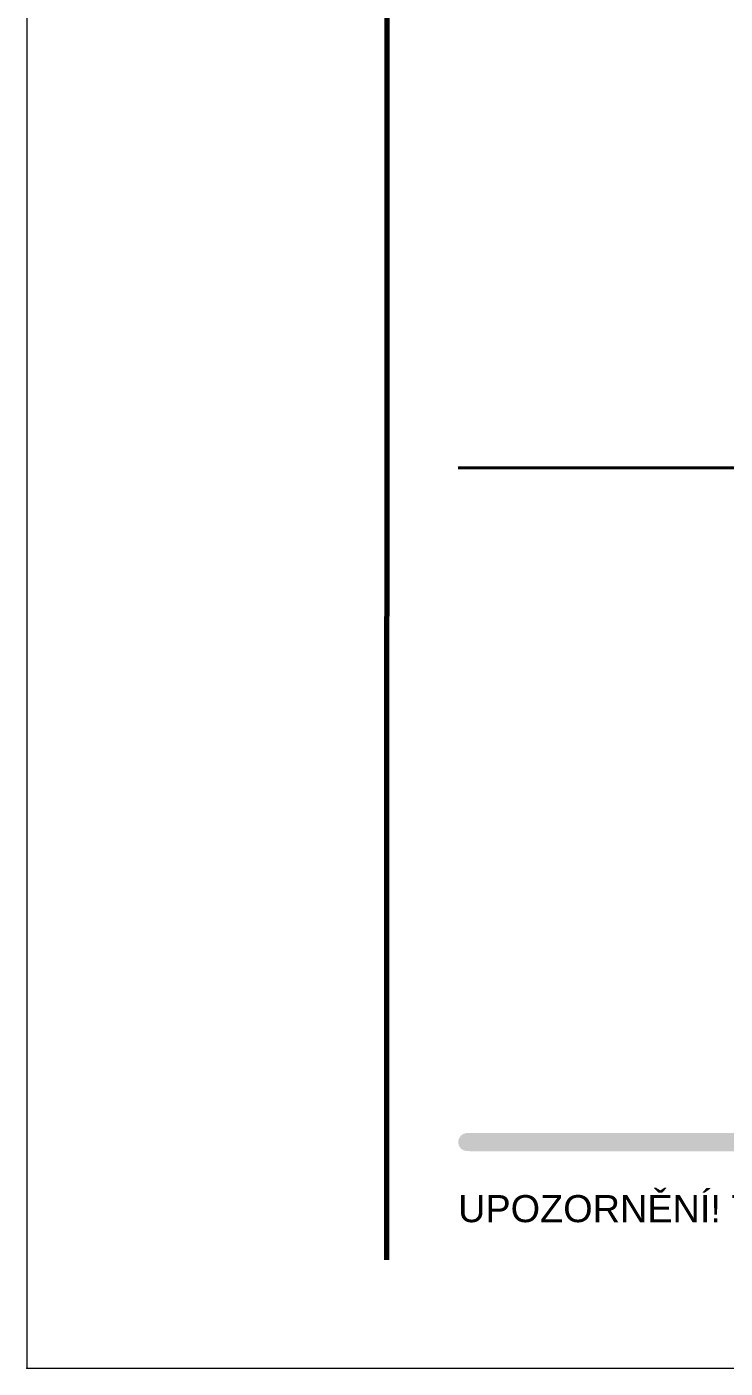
# Paper-space layout 'A3' of a CAD drawing. Header units: millimetres. Extents: x 151 to 571, y 160 to 457.
# Drawn here: x 151.4 to 190, y 160 to 234.2 of the extents above; entities that cross this region are included whole.
import ezdxf
from ezdxf.enums import TextEntityAlignment as Align

# ---------------------------------------------------------------- set-up
doc = ezdxf.new("R2010")
doc.units = ezdxf.units.MM
doc.header["$LTSCALE"] = 0.5
doc.layers.add('Border', color=7, linetype='Continuous', lineweight=0)
doc.layers.add('Border_TextCZ', color=7, linetype='Continuous', lineweight=0)
for name, color, linetype in [('Border_TextCZAtr', 7, 'Continuous'), ('BorderBW', 7, 'Continuous'), ('BorderColor', 7, 'Continuous')]:
    doc.layers.add(name, color=color, linetype=linetype)
doc.styles.add('Arial Unicode', font='ARIALUNI.TTF', dxfattribs={"width": 1.428571, "height": 0.007})
doc.styles.add('Arial_1.5', font='arial.ttf', dxfattribs={"height": 1.5})
doc.styles.add('Arial_4.0', font='arial.ttf', dxfattribs={"width": 0.9, "height": 4})
doc.styles.add('Arial_6.5', font='arial.ttf', dxfattribs={"width": 0.8, "height": 6.5})

# ---------------------------------------------------------------- blocks, each defined once
blk = doc.blocks.new('FluxA3bw')
at = {"layer": 'BorderBW', "linetype": 'Continuous'}
h = blk.add_hatch(color=7, dxfattribs=at)
h.dxf.hatch_style = 1
h.paths.add_polyline_path([(-0.506, 0.527), (-182.424, 0.527), (-386.331, 0.527, 1), (-386.331, -0.473), (-182.424, -0.473), (-0.506, -0.473, 1)])
blk = doc.blocks.new('A3_v03_CZ')
at = {"layer": 'BorderColor', "linetype": 'Continuous', "lineweight": 0, "true_color": 0x00aaff}
h = blk.add_hatch(color=140, dxfattribs=at)
h.dxf.hatch_style = 1
h.paths.add_polyline_path([(49.089, 13.017), (24.385, 13.017, 1), (24.385, 12.017), (49.089, 12.017, -1)])
at = {"color": 7, "linetype": 'Continuous'}
blk.add_point((0, 0), dxfattribs=at)
at = {"layer": 'Border', "color": 7, "linetype": 'Continuous', "lineweight": 40}
blk.add_line((23.88, 49.839), (410.058, 49.839), dxfattribs=at)
at = {"layer": 'Border', "color": 7, "linetype": 'Continuous', "lineweight": 0, "flags": 128}
blk.add_lwpolyline([(0, 0), (420, 0), (420, 297), (0, 297)], close=True, dxfattribs=at)
at = {"layer": 'Border', "color": 7, "linetype": 'Continuous', "lineweight": 70}
blk.add_lwpolyline([(19.924, 6), (20, 291), (413.078, 291), (413.002, 6)], dxfattribs=at)
at = {"layer": 'BorderBW', "color": 7, "linetype": 'Continuous'}
blk.add_blockref('FluxA3bw', (410.877, 12.48), dxfattribs=at)
at = {"layer": 'Border_TextCZ', "color": 7, "linetype": 'Continuous', "lineweight": 0, "style": 'Arial Unicode'}
blk.add_text('UPOZORNĚNÍ! Tento výkres je majetkem fy. TRACTEBEL Engineering a.s. Nesmí být rozmnožován, ukazován ani předán třetí straně bez písemného souhlasu fy. TRACTEBEL Engineering a.s.', height=1.5, dxfattribs=at).set_placement((23.874, 8.832), align=Align.MIDDLE_LEFT)
at = {"layer": 'Border_TextCZ', "color": 7, "linetype": 'Continuous', "lineweight": 0, "style": 'Arial_1.5'}
for tag, p in [('name1-5', (172.517, 40.692)), ('name2-5', (182.611, 40.692)), ('name3-5', (192.705, 40.692)), ('name4-5', (202.75, 40.692)), ('name1-4', (172.517, 34.959)), ('name2-4', (182.611, 34.959)), ('name3-4', (192.705, 34.959)), ('name4-4', (202.75, 34.959)), ('name1-3', (172.517, 29.226)), ('name2-3', (182.611, 29.226)), ('name3-3', (192.705, 29.226)), ('name4-3', (202.75, 29.226)), ('name1-2', (172.517, 23.542)), ('name2-2', (182.611, 23.542)), ('name3-2', (192.705, 23.542)), ('name4-2', (202.75, 23.542)), ('name1-1', (172.517, 17.858)), ('name2-1', (182.611, 17.858)), ('name3-1', (192.705, 17.858)), ('name4-1', (202.75, 17.858))]:
    blk.add_attdef(tag, text='', height=1.05, dxfattribs=at).set_placement(p, align=Align.CENTER)
for tag, p in [('rev-5', (109.673, 40.692)), ('date-5', (117.072, 40.692)), ('status-5', (164.138, 40.692)), ('rev-4', (109.673, 34.959)), ('date-4', (117.077, 34.959)), ('status-4', (164.138, 34.959)), ('rev-3', (109.673, 29.226)), ('date-3', (117.072, 29.226)), ('status-3', (164.138, 29.226)), ('rev-2', (109.673, 23.542)), ('date-2', (117.072, 23.542)), ('status-2', (164.138, 23.542)), ('rev-1', (109.673, 17.858)), ('date-1', (117.072, 17.858)), ('status-1', (164.138, 17.858))]:
    blk.add_attdef(tag, text='', height=1.05, dxfattribs=at).set_placement(p, align=Align.MIDDLE)
for tag, p in [('description-5', (123.119, 40.95)), ('description-4', (123.119, 35.008)), ('description-3', (123.119, 29.275)), ('description-2', (123.119, 23.542)), ('description-1', (123.119, 17.858))]:
    blk.add_attdef(tag, text='', height=1.05, dxfattribs=at).set_placement(p, align=Align.MIDDLE_LEFT)
at = {"layer": 'Border_TextCZAtr', "style": 'Arial_6.5', "width": 0.8}
blk.add_attdef('subject1', text='', height=4.55, dxfattribs=at).set_placement((262.5, 45.782), align=Align.MIDDLE_CENTER)
at = {"layer": 'Border_TextCZAtr', "style": 'Arial_4.0', "width": 0.9}
for tag, p in [('EXTREF', (325.006, 45.024)), ('CONFIDENT', (371.071, 45.024)), ('REPLACES', (325.006, 35.925)), ('scale', (364.583, 35.925)), ('sheet', (380.871, 35.925)), ('size', (390.779, 35.925)), ('TYPPROJ', (324.726, 26.823)), ('PROJ_NUM', (329.095, 26.823)), ('TASK', (345.827, 26.823)), ('OCD', (358.061, 26.823)), ('ISSUER', (380.871, 26.823)), ('INDICATOR', (325.006, 17.805)), ('X', (353.869, 17.805)), ('NUMBER', (358.061, 17.805)), ('FOLIO', (380.871, 17.805)), ('REV', (391.019, 17.805))]:
    blk.add_attdef(tag, text='', height=2.8, dxfattribs=at).set_placement(p, align=Align.MIDDLE_LEFT)
at = {"layer": 'Border_TextCZAtr', "style": 'Arial_4.0'}
for tag, p in [('subject2', (262.5, 37.093)), ('subject3', (262.5, 31.493)), ('subject4', (262.5, 25.893)), ('subject5', (262.5, 20.293))]:
    blk.add_attdef(tag, text='', height=2.8, dxfattribs=at).set_placement(p, align=Align.MIDDLE_CENTER)
at = {"layer": 'Border_TextCZAtr', "color": 7, "linetype": 'Continuous', "lineweight": 0, "style": 'Arial_4.0', "width": 0.9, "flags": 10}
blk.add_attdef('TP-', text='', height=2.8, dxfattribs=at).set_placement((348.011, 17.805), align=Align.MIDDLE_LEFT)

psp = doc.layouts.new('A3')

# ---------------------------------------------------------------- block references
at = {"layer": 'Border'}
psp.add_blockref('A3_v03_CZ', (151.379, 159.959), dxfattribs=at)

doc.saveas('drawing.dxf')
